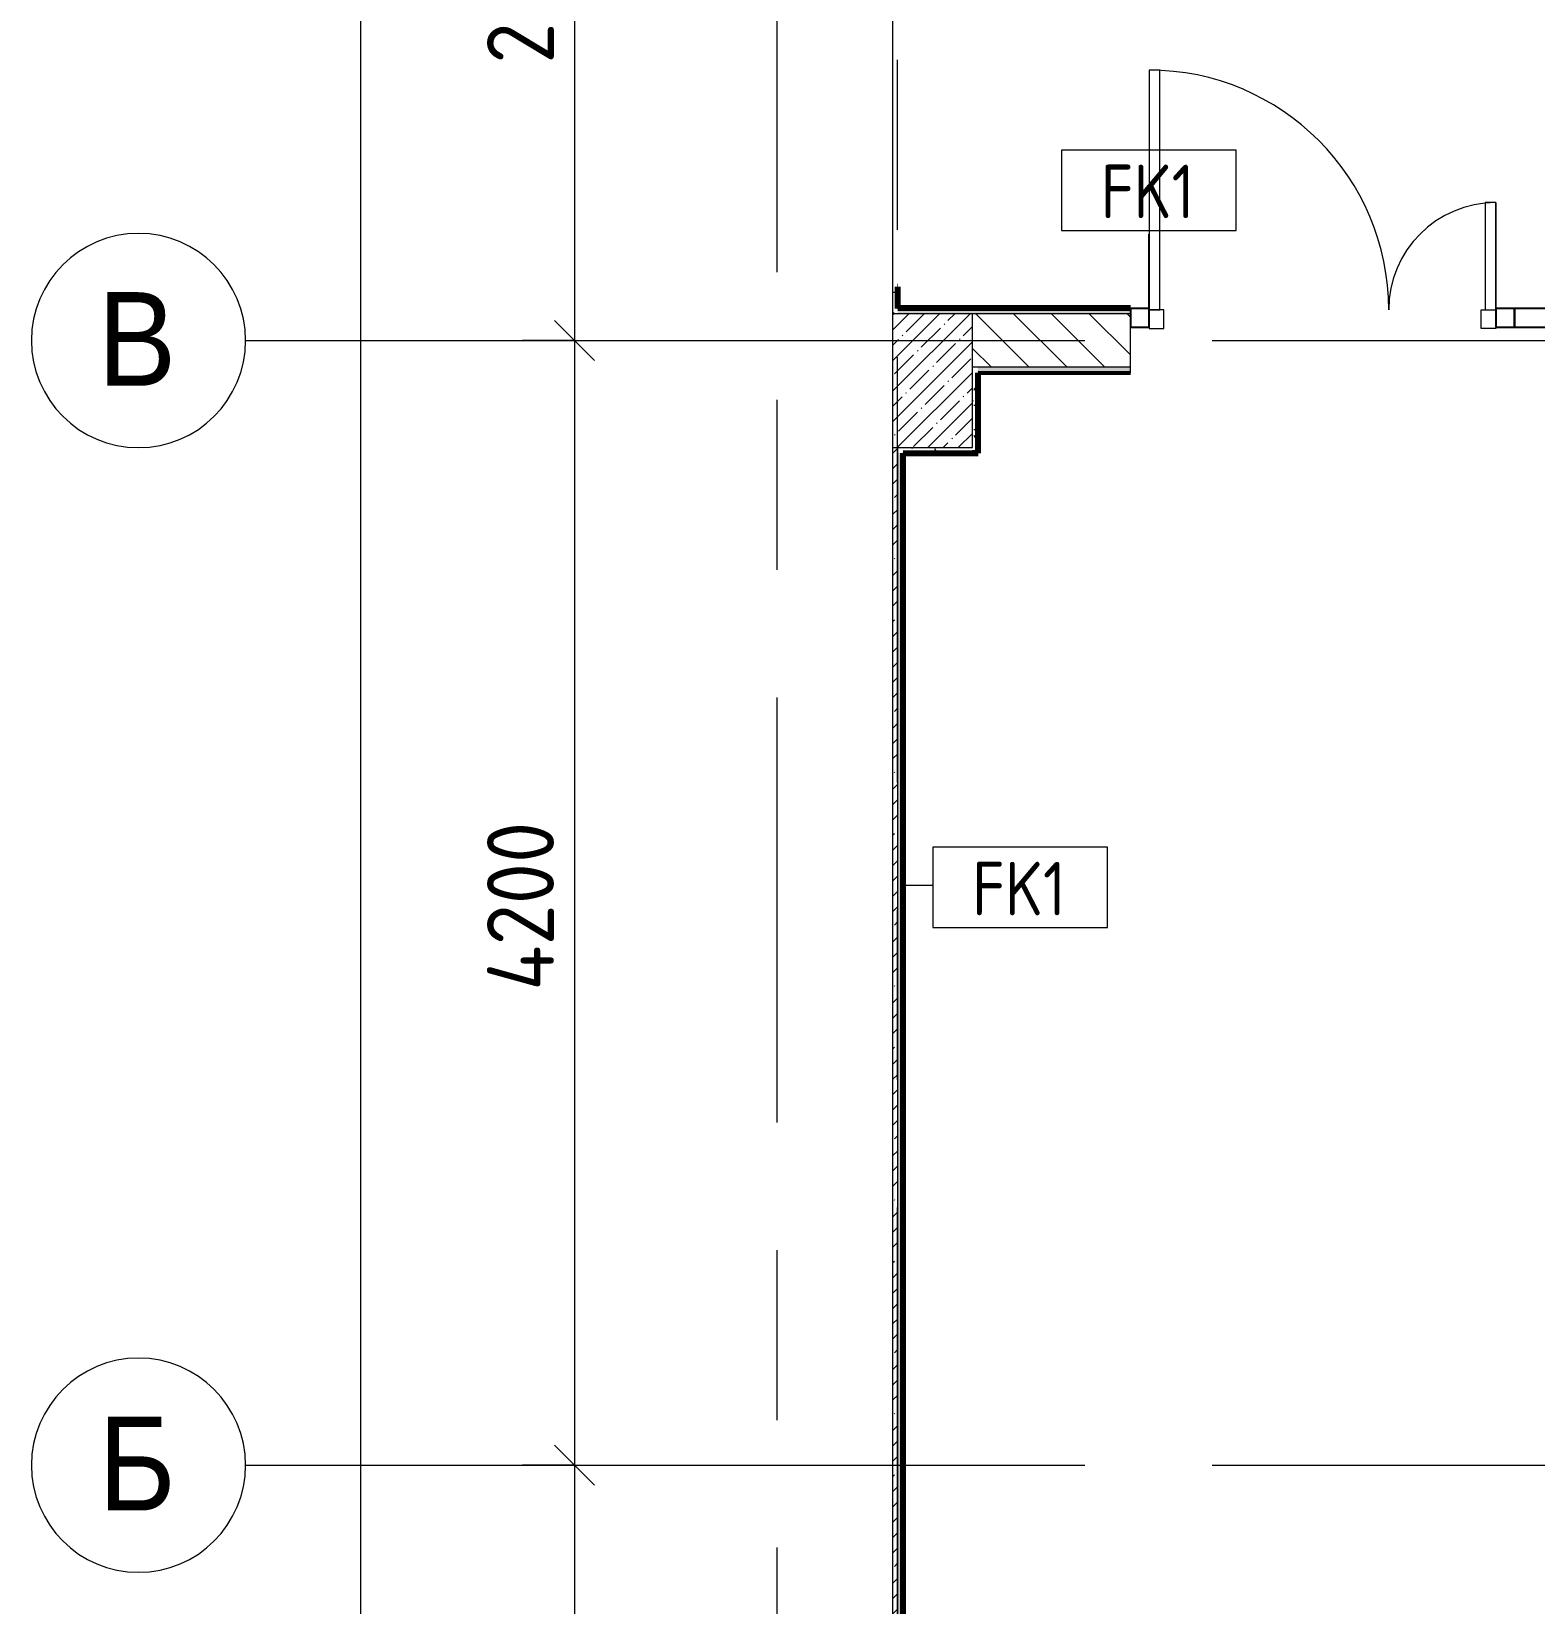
# Model space of a CAD drawing. Header units: millimetres. Extents: x 35524 to 235479, y -8553 to 29000.
# Drawn here: x 35524 to 41140, y 3083 to 8954 of the extents above; entities that cross this region are included whole.
import ezdxf

# ---------------------------------------------------------------- set-up
doc = ezdxf.new("R2010")
doc.units = ezdxf.units.MM
doc.linetypes.add('Осевая', pattern=[3175, 635, -476.25, 1587.5, -476.25])
for name, color, linetype, lineweight in [('A-ANNO-DIMS', 7, 'Continuous', 9), ('A-ANNO-DIMS-100', 7, 'Continuous', 9), ('A-DETL-GENF', 7, 'Continuous', 9), ('A-DOOR', 7, 'Continuous', 9), ('A-GLAZ-CURT', 7, 'Continuous', 9), ('A-GLAZ-CURT-1', 7, 'Continuous', 25), ('A-GLAZ-CWMG', 7, 'Continuous', 9), ('A-GLAZ-CWMG-1', 7, 'Continuous', 25), ('A-WALL', 7, 'Continuous', 9), ('A-WALL-IDEN', 7, 'Continuous', 9), ('I-WALL', 7, 'Continuous', 9), ('S-COLS', 7, 'Continuous', 9), ('Оси', 7, 'Continuous', 9), ('Оси-1', 7, 'Continuous', 20), ('Оси-2', 7, 'Осевая', 9)]:
    doc.layers.add(name, color=color, linetype=linetype, lineweight=lineweight)
for name, color, linetype, lineweight, true_color in [('A-WALL-3', 7, 'Continuous', 9, 0xff80c0), ('A-WALL-4', 5, 'Continuous', 9, 0x0000ff), ('I-WALL-4', 7, 'Continuous', 9, 0xc0c0c0), ('I-WALL-6', 5, 'Continuous', 53, 0x0000ff), ('I-WALL-8', 7, 'Continuous', 80, 0xff80c0)]:
    doc.layers.add(name, color=color, linetype=linetype, lineweight=lineweight, true_color=true_color)
doc.styles.add('Arial', font='arial.ttf', dxfattribs={"width": 0.9, "height": 350})
doc.styles.add('GOST Common_2', font='GOST_Common.ttf', dxfattribs={"width": 0.9, "height": 200})
doc.styles.add('ISOCPEUR', font='isocpeur.ttf', dxfattribs={"width": 0.9, "height": 250})
doc.dimstyles.new('ISO-2_5_0_9К_БОЛЬШОЙ_1', dxfattribs={"dimscale": 304.8, "dimtxt": 248.995294, "dimasz": 0.492126, "dimexe": 0.393701, "dimexo": 0.984252, "dimgap": 0, "dimtad": 1, "dimdec": 0, "dimrnd": 10, "dimzin": 0, "dimdsep": 46, "dimtxsty": 'ISOCPEUR', "dimblk1": 'OBLIQUE', "dimblk2": 'OBLIQUE', "dimsah": 1, "dimcen": 0.09, "dimdle": 0.393701, "dimazin": 0, "dimtfac": 1, "dimtdec": 4, "dimtix": 1, "dimtmove": 0, "dimatfit": 3, "dimfxl": 1, "dimtvp": 1, "dimtolj": 1, "dimtzin": 0, "dimarcsym": 2})
doc.dimstyles.new('ISO-2_5_0_9К_БОЛЬШОЙ_2', dxfattribs={"dimscale": 304.8, "dimtxt": 248.995294, "dimasz": 0.492126, "dimexe": 0.393701, "dimexo": 0.984252, "dimgap": 0, "dimtad": 1, "dimdec": 0, "dimrnd": 10, "dimzin": 0, "dimdsep": 46, "dimtxsty": 'ISOCPEUR', "dimblk1": 'OBLIQUE', "dimblk2": 'OBLIQUE', "dimsah": 1, "dimcen": 0.09, "dimdle": 0.393701, "dimazin": 0, "dimtfac": 1, "dimtdec": 4, "dimtix": 1, "dimtmove": 2, "dimatfit": 3, "dimfxl": 1, "dimtvp": 1, "dimtolj": 1, "dimtzin": 0, "dimarcsym": 2})
pattern_1 = [(0, (0, 0), (121.92, 30.48), [10.058, -81.382, 10.058, -81.382, -487.68]), (0, (0, 0), (121.92, 30.48), [-182.88, 10.058, -172.822, 10.058, -81.382, -213.36]), (0, (0, 0), (121.92, 30.48), [-457.2, 10.058, -50.902, 10.058, -142.342]), (120, (45.72, 15.24), (-87.356454, 90.345817), [10.058, -81.382, 10.058, -81.382, -487.68]), (120, (45.72, 15.24), (-87.356454, 90.345817), [-182.88, 10.058, -172.822, 10.058, -81.382, -213.36]), (120, (45.72, 15.24), (-87.356454, 90.345817), [-457.2, 10.058, -50.902, 10.058, -142.342]), (240, (60.96, 76.2), (-34.563546, -120.825817), [10.058, -81.382, 10.058, -81.382, -487.68]), (240, (60.96, 76.2), (-34.563546, -120.825817), [-182.88, 10.058, -172.822, 10.058, -81.382, -213.36]), (240, (60.96, 76.2), (-34.563546, -120.825817), [-457.2, 10.058, -50.902, 10.058, -142.342])]

# ---------------------------------------------------------------- blocks, each defined once
blk = doc.blocks.new('BSC_Колонна _Прямоугольная - 500х500-23286270-План отделки стен 3 этажа в осях 12-23')
at = {"layer": 'S-COLS'}
h = blk.add_hatch(dxfattribs=at)
h.set_pattern_fill('FP_1', color=256, style=0, pattern_type=2)
h.set_pattern_definition([(45, (-38790, -7650), (-57.02463, 57.02463), []), (45, (-38732.975, -7650), (-57.02463, 57.02463), [100.806, -20.161, 3.353, -16.808])])
h.paths.add_polyline_path([(-47.3, -250), (250, -250), (250, 250), (-47.3, 250), (-47.3, 212.4)])
for p, q in [((250, 250), (-47.3, 250)), ((250, -250), (250, 250)), ((-47.3, -250), (250, -250))]:
    blk.add_line(p, q, dxfattribs=at)
blk = doc.blocks.new('Дверь_Витражная_остекление_ - ДВН_ДАО_Главный вход_1200 в свету-31742133-План отделки стен 3 этажа в осях 12-23')
at = {"layer": 'A-DETL-GENF'}
for p, q in [((-607.5, 925), (-647.5, 925)), ((-647.5, 925), (-647.5, 35)), ((-607.5, 30), (-607.5, 925)), ((647.5, 430), (607.5, 430)), ((607.5, 430), (607.5, 30)), ((647.5, 35), (647.5, 430)), ((-647.5, 30), (-607.5, 30)), ((-592.5, 30), (-647.5, 30)), ((-592.5, -40), (-592.5, 30)), ((592.5, -40), (592.5, 30)), ((592.5, 30), (647.5, 30)), ((607.5, 30), (647.5, 30)), ((-647.5, -35), (-647.5, -40)), ((-647.5, -40), (-592.5, -40)), ((647.5, -40), (592.5, -40)), ((647.5, -35), (647.5, -40))]:
    blk.add_line(p, q, dxfattribs=at)
at = {"layer": 'A-DOOR'}
for p, q in [((-647.5, 925), (-647.5, 35)), ((647.5, 430), (647.5, 35))]:
    blk.add_line(p, q, dxfattribs=at)
for centre, radius, start, end in [((-647.5, 30), 895, 360, 90), ((647.5, 30), 400, 90, 180)]:
    blk.add_arc(centre, radius, start, end, dxfattribs=at)
blk = doc.blocks.new('Системная панель - Стемалит - 40мм-32257327-План отделки стен 3 этажа в осях 12-23')
at = {"layer": 'A-GLAZ-CURT-1'}
for p, q in [((65, 35), (-65, 35)), ((-65, 35), (-65, -35)), ((65, -35), (65, 35)), ((-65, -35), (65, -35))]:
    blk.add_line(p, q, dxfattribs=at)
blk = doc.blocks.new('Прямоугольный импост - 50 x 70 мм-31687886-План отделки стен 3 этажа в осях 12-23')
at = {"layer": 'A-GLAZ-CWMG-1'}
for p, q in [((-35, 35), (35, 35)), ((-35, -35), (-35, 35)), ((35, 35), (35, -35)), ((35, -35), (-35, -35))]:
    blk.add_line(p, q, dxfattribs=at)
blk = doc.blocks.new('Прямоугольный импост - 50 x 70 мм-31701779-План отделки стен 3 этажа в осях 12-23')
at = {"layer": 'A-GLAZ-CWMG-1'}
for p, q in [((0, 35), (-70, 35)), ((-70, 35), (-70, -35)), ((0, -35), (0, 35)), ((-70, -35), (0, -35))]:
    blk.add_line(p, q, dxfattribs=at)
blk = doc.blocks.new('DET_L_Линия разрыва - М100-30654842-План отделки стен 3 этажа в осях 12-23')
at = {"layer": 'A-DETL-GENF'}
blk.add_line((24079.7, 0), (12339.9, 0), dxfattribs=at)
blk = doc.blocks.new('Ось сетки - D8-29747960-План отделки стен 3 этажа в осях 12-23')
at = {"layer": 'Оси-1'}
for start, end in [(360, 180), (180, 360)]:
    blk.add_arc((0, 0), 4, start, end, dxfattribs=at)
blk = doc.blocks.new('М_стена_0001 - Типоразмер_без рамки-25382661-План отделки стен 3 этажа в осях 12-23')
at = {"layer": 'A-WALL-IDEN'}
for p, q in [((3.258, 1.523), (-3.273, 1.523)), ((-3.273, 1.523), (-3.273, -1.477)), ((3.258, -1.477), (3.258, 1.523)), ((-3.273, -1.477), (3.258, -1.477))]:
    blk.add_line(p, q, dxfattribs=at)
blk = doc.blocks.new('DIMBLOCK13-План отделки стен 3 этажа в осях 12-23')
at = {"layer": 'A-ANNO-DIMS-100', "lineweight": 20}
for p, q in [((37553.2, 10500), (37478.2, 10575)), ((37553.2, 10500), (37628.2, 10425)), ((37553.2, 7800), (37478.2, 7875)), ((37553.2, 7800), (37628.2, 7725))]:
    blk.add_line(p, q, dxfattribs=at)
at = {"layer": 'A-ANNO-DIMS-100'}
for p, q in [((37359.3, 10500), (37673.2, 10500)), ((37553.2, 10500), (37359.3, 10500)), ((37553.2, 10500), (37553.2, 7800)), ((37359.3, 7800), (37673.2, 7800)), ((37553.2, 7800), (37359.3, 7800))]:
    blk.add_line(p, q, dxfattribs=at)
at = {"layer": 'A-ANNO-DIMS-100', "color": 0, "insert": (37226.6, 8834), "char_height": 250, "width": 758.478, "attachment_point": 1, "rotation": 90, "line_spacing_factor": 1.149209, "style": 'ISOCPEUR'}
blk.add_mtext('2700', dxfattribs=at)
blk = doc.blocks.new('_Oblique')
at = {"color": 0, "linetype": 'ByBlock', "lineweight": -2}
blk.add_line((-0.5, -0.5), (0.5, 0.5), dxfattribs=at)
blk = doc.blocks.new('DIMBLOCK14-План отделки стен 3 этажа в осях 12-23')
at = {"layer": 'A-ANNO-DIMS-100', "lineweight": 20}
for p, q in [((37553.2, 7800), (37478.2, 7875)), ((37553.2, 7800), (37628.2, 7725)), ((37553.2, 3600), (37478.2, 3675)), ((37553.2, 3600), (37628.2, 3525))]:
    blk.add_line(p, q, dxfattribs=at)
at = {"layer": 'A-ANNO-DIMS-100'}
for p, q in [((37359.3, 7800), (37673.2, 7800)), ((37553.2, 7800), (37359.3, 7800)), ((37553.2, 7800), (37553.2, 3600)), ((37359.3, 3600), (37673.2, 3600)), ((37553.2, 3600), (37359.3, 3600))]:
    blk.add_line(p, q, dxfattribs=at)
at = {"layer": 'A-ANNO-DIMS-100', "color": 0, "insert": (37226.6, 5372), "char_height": 250, "width": 787.208, "attachment_point": 1, "rotation": 90, "line_spacing_factor": 1.149209, "style": 'ISOCPEUR'}
blk.add_mtext('4200', dxfattribs=at)
blk = doc.blocks.new('DIMBLOCK15-План отделки стен 3 этажа в осях 12-23')
at = {"layer": 'A-ANNO-DIMS-100', "lineweight": 20}
for p, q in [((37553.2, 3600), (37478.2, 3675)), ((37553.2, 3600), (37628.2, 3525)), ((37553.2, 0), (37478.2, 75)), ((37553.2, 0), (37628.2, -75))]:
    blk.add_line(p, q, dxfattribs=at)
at = {"layer": 'A-ANNO-DIMS-100'}
for p, q in [((37359.3, 3600), (37673.2, 3600)), ((37553.2, 3600), (37359.3, 3600)), ((37553.2, 3600), (37553.2, -120)), ((37359.3, 0), (37673.2, 0)), ((37553.2, 0), (37359.3, 0))]:
    blk.add_line(p, q, dxfattribs=at)
at = {"layer": 'A-ANNO-DIMS-100', "color": 0, "insert": (37226.6, 1484), "char_height": 250, "width": 758.478, "attachment_point": 1, "rotation": 90, "line_spacing_factor": 1.149209, "style": 'ISOCPEUR'}
blk.add_mtext('3600', dxfattribs=at)
blk = doc.blocks.new('DIMBLOCK16-План отделки стен 3 этажа в осях 12-23')
at = {"layer": 'A-ANNO-DIMS-100', "lineweight": 20}
for p, q in [((36753.2, 27000), (36678.2, 27075)), ((36753.2, 27000), (36828.2, 26925)), ((36753.2, 0), (36678.2, 75)), ((36753.2, 0), (36828.2, -75))]:
    blk.add_line(p, q, dxfattribs=at)
at = {"layer": 'A-ANNO-DIMS-100'}
for p, q in [((36753.2, 27120), (36753.2, -120)), ((36559.3, 27000), (36873.2, 27000)), ((36753.2, 27000), (36559.3, 27000)), ((36559.3, 0), (36873.2, 0)), ((36753.2, 0), (36559.3, 0))]:
    blk.add_line(p, q, dxfattribs=at)
at = {"layer": 'A-ANNO-DIMS-100', "color": 0, "insert": (36426.6, 13795.2), "char_height": 250, "width": 948.097, "attachment_point": 1, "rotation": 90, "line_spacing_factor": 1.149209, "style": 'ISOCPEUR'}
blk.add_mtext('27000', dxfattribs=at)

msp = doc.modelspace()

# ---------------------------------------------------------------- hatches: boundary and pattern name
at = {"layer": 'I-WALL'}
h = msp.add_hatch(dxfattribs=at)
h.set_pattern_fill('FP_71', color=256, style=0, pattern_type=2)
h.set_pattern_definition(pattern_1)
h.paths.add_polyline_path([(38742.7, 7900), (38760, 7900), (38760, 7980), (38742.7, 7980), (38742.7, 7902.7)])
h.paths.add_polyline_path([(38760, 10130), (38760, 10230), (38742.7, 10230), (38742.7, 10130)])
h = msp.add_hatch(dxfattribs=at)
h.set_pattern_fill('FP_71', color=256, style=0, pattern_type=2)
h.set_pattern_definition(pattern_1)
h.paths.add_polyline_path([(71860, 7900), (72250, 7900), (72250, 7908), (72305, 7908), (72305, 7920), (71660, 7920), (71660, 7908), (71690, 7908), (71690, 7900), (71813.7, 7900)])
h.paths.add_polyline_path([(70680, 7900), (70680, 7908), (70710, 7908), (70710, 7920), (69360, 7920), (69360, 7908), (69390, 7908), (69390, 7900), (70357.1, 7900)])
h.paths.add_polyline_path([(74100, 7900), (74100, 7920), (73705, 7920), (73705, 7908), (73760, 7908), (73760, 7900)])
h.paths.add_polyline_path([(61618, 7900), (65880, 7900), (65880, 7908), (65910, 7908), (65910, 7920), (60470, 7920), (60470, 7900), (61410, 7900)])
h.paths.add_polyline_path([(67444.1, 7900), (68230, 7900), (68230, 7908), (68260, 7908), (68260, 7920), (66860, 7920), (66860, 7908), (66890, 7908), (66890, 7900)])
h.paths.add_polyline_path([(50859.9, 7900), (57970, 7900), (57970, 7920), (50859.9, 7920)])
h.paths.add_polyline_path([(48359.9, 7900), (48359.9, 7920), (42130, 7920), (42130, 7900), (47910, 7900)])
h.paths.add_polyline_path([(39630, 7900), (39630, 7920), (38760, 7920), (38760, 7900), (39041.8, 7900)])
h = msp.add_hatch(dxfattribs=at)
h.set_pattern_fill('FP_21', color=256, style=0, pattern_type=2)
h.set_pattern_definition([(135, (0, 0), (-70.71068, -70.71068), [])])
h.paths.add_polyline_path([(42910, 7700), (42910, 7900), (42130, 7900), (42130, 7700), (42890, 7700)])
h.paths.add_polyline_path([(39630, 7700), (39630, 7900), (39040, 7900), (39040, 7700), (39060, 7700)])
h = msp.add_hatch(dxfattribs=at)
h.set_pattern_fill('FP_71', color=256, style=0, pattern_type=2)
h.set_pattern_definition(pattern_1)
h.paths.add_polyline_path([(39060, 7380), (39060, 7700), (39040, 7700), (39040, 7380)])
h = msp.add_hatch(dxfattribs=at)
h.set_pattern_fill('FP_71', color=256, style=0, pattern_type=2)
h.set_pattern_definition(pattern_1)
h.paths.add_polyline_path([(39061, 7680), (39630, 7680), (39630, 7700), (39060, 7700), (39060, 7680)])
h.paths.add_polyline_path([(42130, 7680), (42890, 7680), (42890, 7700), (42130, 7700)])
h = msp.add_hatch(dxfattribs=at)
h.set_pattern_fill('FP_17', color=256, style=0, pattern_type=2)
h.set_pattern_definition([(45, (0, 0), (-57.02463, 57.02463), []), (45, (57.025, 0), (-57.02463, 57.02463), [100.806, -20.161, 3.353, -16.808])])
h.paths.add_polyline_path([(38742.7, 400), (38760, 400), (38760, 7400), (38742.7, 7400), (38742.7, 1304.3)])
h = msp.add_hatch(dxfattribs=at)
h.set_pattern_fill('FP_71', color=256, style=0, pattern_type=2)
h.set_pattern_definition(pattern_1)
h.paths.add_polyline_path([(38781, 7380), (39040, 7380), (39040, 7400), (38760, 7400), (38760, 7380), (38780, 7380)])
h = msp.add_hatch(dxfattribs=at)
h.set_pattern_fill('FP_71', color=256, style=0, pattern_type=2)
h.set_pattern_definition(pattern_1)
h.paths.add_polyline_path([(38766.7, 400), (38780, 400), (38780, 7380), (38760, 7380), (38760, 400), (38766.5, 400)])

# ---------------------------------------------------------------- linework, layer by layer
at = {"layer": 'A-WALL'}
for p, q in [((38761, 7920), (38760, 7920)), ((39630, 7900), (39040, 7900)), ((39630, 7700), (39040, 7700)), ((39060, 7380), (39060, 7680)), ((39060, 7680), (39061, 7680)), ((38760, 7400), (38760, 400)), ((38780, 7380), (38781, 7380))]:
    msp.add_line(p, q, dxfattribs=at)
at = {"layer": 'A-WALL-3'}
for p, q in [((38761, 7920), (39630, 7920)), ((38780, 7380), (38780, 421)), ((39040, 7380), (38781, 7380))]:
    msp.add_line(p, q, dxfattribs=at)
at = {"layer": 'A-WALL-4'}
for p, q in [((39630, 7680), (39061, 7680)), ((39061, 7680), (39061, 7679))]:
    msp.add_line(p, q, dxfattribs=at)
at = {"layer": 'A-WALL-IDEN'}
for p, q in [((39698.6, 7920.5), (39698.6, 8197.2)), ((38780.5, 5765.7), (38891.4, 5765.7))]:
    msp.add_line(p, q, dxfattribs=at)
at = {"layer": 'I-WALL-4'}
for p, q in [((38760, 7980), (38742.7, 7980)), ((39630, 7680), (39630, 7920))]:
    msp.add_line(p, q, dxfattribs=at)
at = {"layer": 'I-WALL-6'}
for p, q in [((39061, 7679), (39630, 7679)), ((39630, 7679), (39630, 7680))]:
    msp.add_line(p, q, dxfattribs=at)
at = {"layer": 'I-WALL-8'}
for p, q in [((38760, 8000), (38760, 7920)), ((38761, 8000), (38760, 8000)), ((38761, 7921), (38761, 8000)), ((39630, 7921), (38761, 7921)), ((39630, 7920), (39630, 7921)), ((39061, 7379), (39061, 7679)), ((38781, 421), (38781, 7379)), ((38781, 7379), (39061, 7379)), ((39060, 7380), (39040, 7380))]:
    msp.add_line(p, q, dxfattribs=at)
at = {"layer": 'Оси'}
for p, q in [((36324.4, 7800), (38824.4, 7800)), ((36324.4, 3600), (38824.4, 3600))]:
    msp.add_line(p, q, dxfattribs=at)
at = {"layer": 'Оси-2'}
for p, q in [((38310, 593.7), (38310, 21277.7)), ((38760, 1863.7), (38760, 12700)), ((38824.4, 7800), (82060, 7800)), ((38824.4, 3600), (82060, 3600))]:
    msp.add_line(p, q, dxfattribs=at)

# ---------------------------------------------------------------- block references
at = {"layer": 'A-DETL-GENF', "rotation": 270.0000000000003}
msp.add_blockref('DET_L_Линия разрыва - М100-30654842-План отделки стен 3 этажа в осях 12-23', (38742.7, 23799.7), dxfattribs=at)
at = {"layer": 'A-DOOR'}
msp.add_blockref('Дверь_Витражная_остекление_ - ДВН_ДАО_Главный вход_1200 в свету-31742133-План отделки стен 3 этажа в осях 12-23', (40347.5, 7885), dxfattribs=at)
at = {"layer": 'A-GLAZ-CURT'}
msp.add_blockref('Системная панель - Стемалит - 40мм-32257327-План отделки стен 3 этажа в осях 12-23', (41130, 7885), dxfattribs=at)
at = {"layer": 'A-GLAZ-CWMG', "rotation": 180}
msp.add_blockref('Прямоугольный импост - 50 x 70 мм-31701779-План отделки стен 3 этажа в осях 12-23', (39630, 7885), dxfattribs=at)
at = {"layer": 'A-GLAZ-CWMG', "extrusion": (0, 0, -1), "rotation": 180}
msp.add_blockref('Прямоугольный импост - 50 x 70 мм-31687886-План отделки стен 3 этажа в осях 12-23', (-41030, 7885), dxfattribs=at)
at = {"layer": 'A-WALL-IDEN', "xscale": 99.99999999999993, "yscale": 99.99999999999993, "zscale": 99.99999999999993}
for p in [(39699.4, 8358.8), (39218.8, 5755.2)]:
    msp.add_blockref('М_стена_0001 - Типоразмер_без рамки-25382661-План отделки стен 3 этажа в осях 12-23', p, dxfattribs=at)
at = {"layer": 'S-COLS'}
msp.add_blockref('BSC_Колонна _Прямоугольная - 500х500-23286270-План отделки стен 3 этажа в осях 12-23', (38790, 7650), dxfattribs=at)
at = {"layer": 'Оси-1', "xscale": 99.99999999999993, "yscale": 99.99999999999993, "zscale": 99.99999999999993, "rotation": 269.9999999999994}
for p in [(35924.4, 7800), (35924.4, 3600)]:
    msp.add_blockref('Ось сетки - D8-29747960-План отделки стен 3 этажа в осях 12-23', p, dxfattribs=at)

# ---------------------------------------------------------------- texts
at = {"layer": 'A-WALL-IDEN', "char_height": 200, "width": 447.342, "attachment_point": 1, "style": 'GOST Common_2'}
for insert in [(39519.1, 8456.8), (39038.5, 5853.3)]:
    msp.add_mtext('FK1', dxfattribs=dict(at, insert=insert))
at = {"layer": 'Оси', "char_height": 350, "attachment_point": 1, "style": 'Arial'}
for s, insert, width in [('\\fArial|b0|i0|c204|p34|;\\W.9;В', (35771.7, 7981), 360.759), ('\\fArial|b0|i0|c204|p34|;\\W.9;Б', (35774.8, 3781), 353.544)]:
    msp.add_mtext(s, dxfattribs=dict(at, insert=insert, width=width))

# ---------------------------------------------------------------- dimensions: what is measured, and where the dimension line sits
at = {"layer": 'A-ANNO-DIMS'}
dim = msp.add_linear_dim(base=(36753.2, 0), p1=(36859.3, 27000), p2=(36859.3, 0), angle=90, dimstyle='ISO-2_5_0_9К_БОЛЬШОЙ_2', override={"dimpost": '<>', "dimfxl": 26999.999823}, dxfattribs=at)
dim.commit()
dim.dimension.update_dxf_attribs({"geometry": 'DIMBLOCK16-План отделки стен 3 этажа в осях 12-23', "text_midpoint": (36593.3, 14269.3), "dimtype": 160, "text_rotation": 90})
for base, p1, p2, override, picture, middle in [((37553.2, 7800), (37659.3, 10500), (37659.3, 7800), {"dimpost": '<>', "dimfxl": 2700}, 'DIMBLOCK13-План отделки стен 3 этажа в осях 12-23', (37428.2, 9150)), ((37553.2, 3600), (37659.3, 7800), (37659.3, 3600), {"dimpost": '<>', "dimfxl": 4200}, 'DIMBLOCK14-План отделки стен 3 этажа в осях 12-23', (37428.2, 5700)), ((37553.2, 0), (37659.3, 3600), (37659.3, 0), {"dimpost": '<>', "dimfxl": 3600}, 'DIMBLOCK15-План отделки стен 3 этажа в осях 12-23', (37428.2, 1800))]:
    dim = msp.add_linear_dim(base=base, p1=p1, p2=p2, angle=90, dimstyle='ISO-2_5_0_9К_БОЛЬШОЙ_1', override=override, dxfattribs=at)
    dim.commit()
    dim.dimension.update_dxf_attribs({"geometry": picture, "text_midpoint": middle})

doc.saveas('drawing.dxf')
